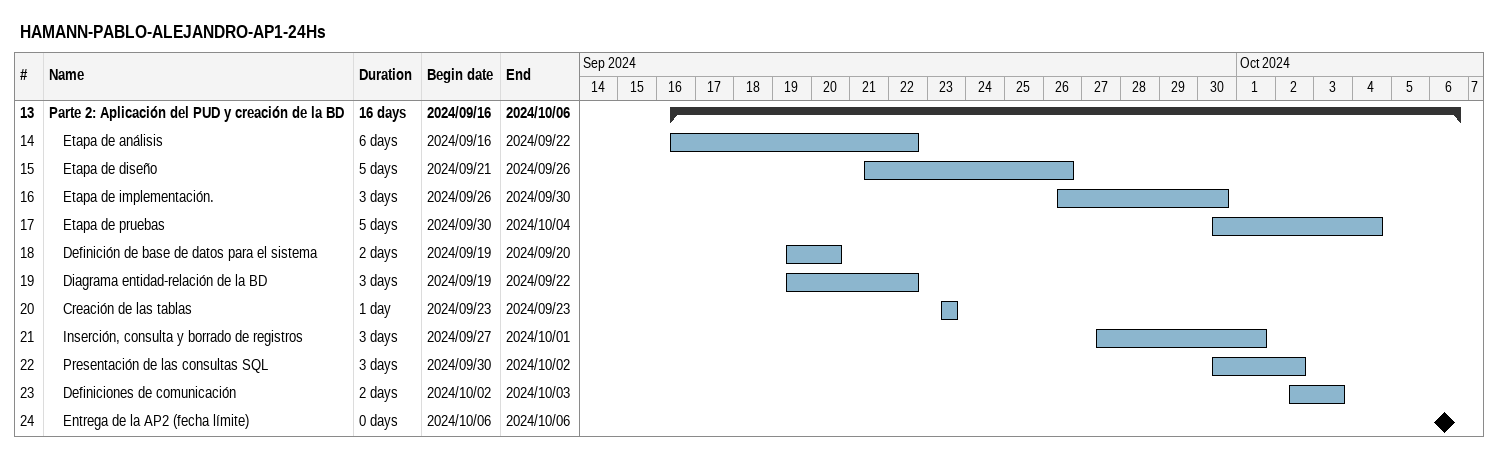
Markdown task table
HAMANN-PABLO-ALEJANDRO-AP1-24Hs

| ID | Level | Task | Duration | Start | Finish |
|---|---|---|---|---|---|
| 13 | 1 | **Parte 2: Aplicación del PUD y creación de la BD** | 16d | 2024-09-16 | 2024-10-06 |
| 14 | 2 | Etapa de análisis | 6d | 2024-09-16 | 2024-09-22 |
| 15 | 2 | Etapa de diseño | 5d | 2024-09-21 | 2024-09-26 |
| 16 | 2 | Etapa de implementación. | 3d | 2024-09-26 | 2024-09-30 |
| 17 | 2 | Etapa de pruebas | 5d | 2024-09-30 | 2024-10-04 |
| 18 | 2 | Definición de base de datos para el sistema | 2d | 2024-09-19 | 2024-09-20 |
| 19 | 2 | Diagrama entidad-relación de la BD | 3d | 2024-09-19 | 2024-09-22 |
| 20 | 2 | Creación de las tablas | 1d | 2024-09-23 | 2024-09-23 |
| 21 | 2 | Inserción, consulta y borrado de registros | 3d | 2024-09-27 | 2024-10-01 |
| 22 | 2 | Presentación de las consultas SQL | 3d | 2024-09-30 | 2024-10-02 |
| 23 | 2 | Definiciones de comunicación | 2d | 2024-10-02 | 2024-10-03 |
| 24 | 2 | Entrega de la AP2 (fecha límite) | 0d | 2024-10-06 | 2024-10-06 |
